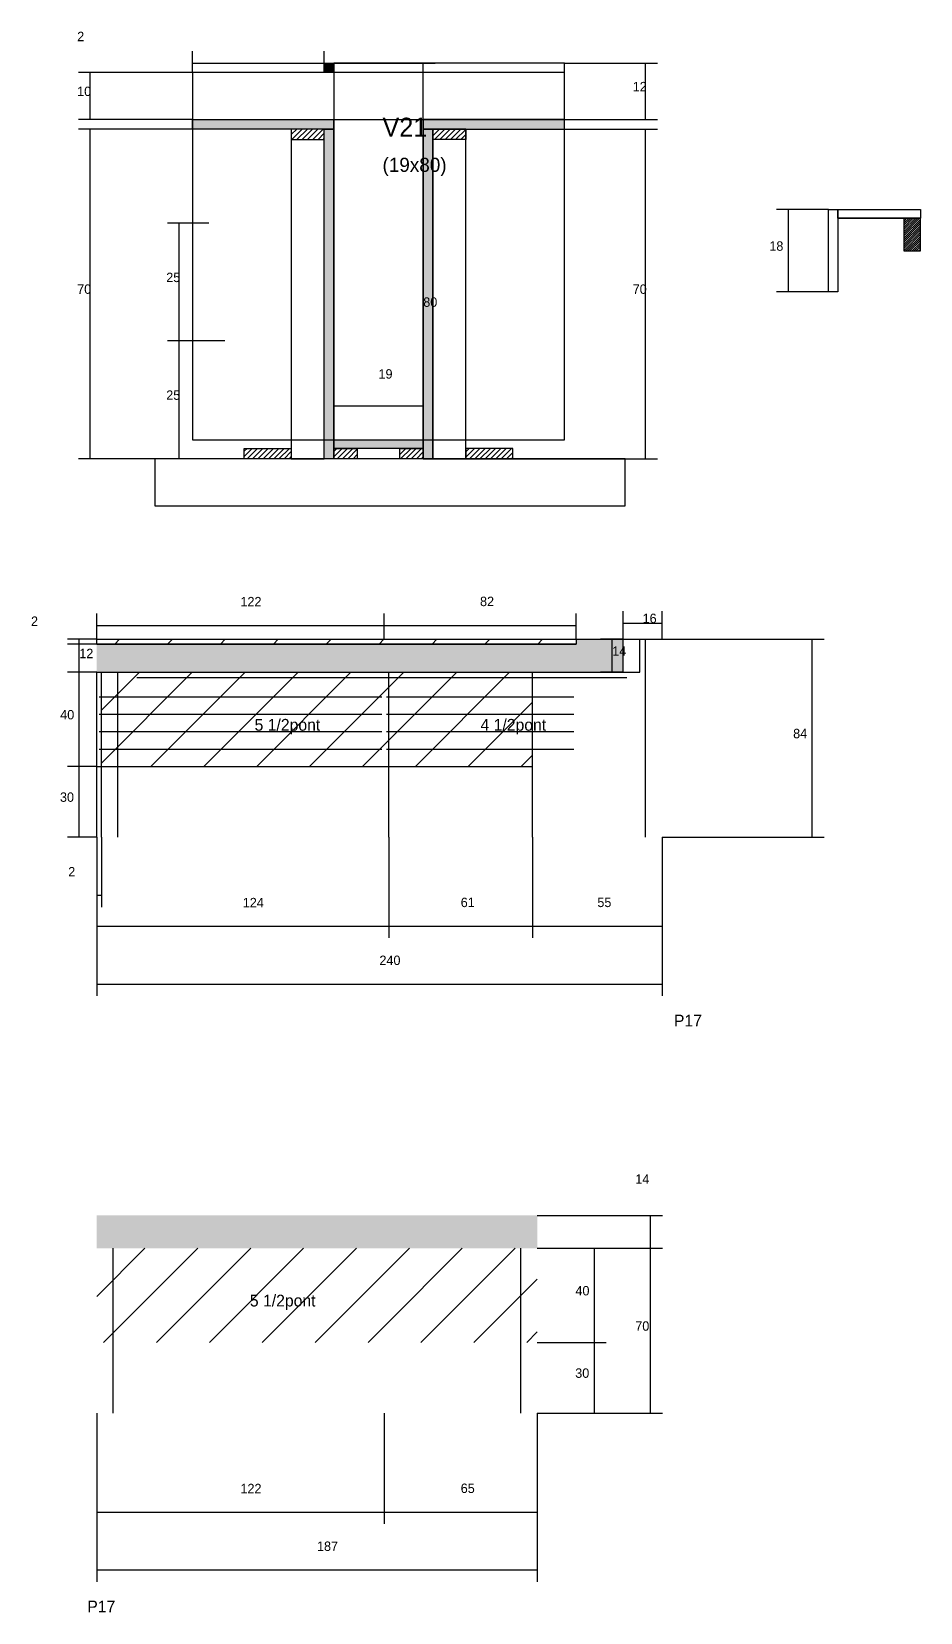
# Model space of a CAD drawing. Header units: metres. Extents: x -2848 to 22762, y -45195 to 1016.
# Drawn here: x 4651 to 5028, y -35822 to -35150 of the extents above; entities that cross this region are included whole.
import ezdxf

# ---------------------------------------------------------------- set-up
doc = ezdxf.new("R2010")
doc.units = ezdxf.units.M
for name, color, linetype in [('CONCRETO', 251, 'Continuous'), ('COTA', 4, 'Continuous'), ('Cota Seção (2x)', 4, 'Continuous'), ('Hachura', 253, 'Continuous'), ('Madeira', 126, 'Continuous'), ('NOMENCLATURA', 7, 'Continuous'), ('Painéis', 200, 'Continuous'), ('SARR_2.2x7', 40, 'Continuous'), ('Texto Seção', 7, 'Continuous')]:
    doc.layers.add(name, color=color, linetype=linetype)

msp = doc.modelspace()

# ---------------------------------------------------------------- hatches: boundary and pattern name
at = {"layer": 'COTA'}
h = msp.add_hatch(dxfattribs=at)
h.set_pattern_fill('AR-CONC', scale=0.03)
h.paths.add_polyline_path([(4902.2, -35422.5), (4902.2, -35408.5), (4882.2, -35408.5), (4882.2, -35410.5), (4678.7, -35410.5), (4678.7, -35422.5)])
h = msp.add_hatch(dxfattribs=at)
h.set_pattern_fill('AR-CONC', scale=0.03)
h.paths.add_polyline_path([(4678.7, -35653.1), (4678.7, -35667.1), (4865.7, -35667.1), (4865.7, -35653.1)])
at = {"layer": 'Hachura'}
h = msp.add_hatch(color=8, dxfattribs=at)
h.dxf.hatch_style = 1
h.paths.add_polyline_path([(4775.3, -35163.8), (4779.3, -35163.8), (4779.3, -35163.8), (4779.3, -35167.8), (4779.3, -35167.8), (4775.3, -35167.8), (4775.3, -35167.8), (4775.3, -35163.8)])
h = msp.add_hatch(color=8, dxfattribs=at)
h.dxf.hatch_style = 1
h.paths.add_polyline_path([(4719.3, -35191.8), (4719.3, -35187.8), (4719.3, -35187.8), (4779.3, -35187.8), (4779.3, -35187.8), (4779.3, -35191.8), (4779.3, -35191.8), (4719.3, -35191.8)])
h = msp.add_hatch(dxfattribs=at)
h.set_pattern_fill('ANSI31', scale=0.5)
h.paths.add_polyline_path([(4761.3, -35191.8), (4761.3, -35196.2), (4761.3, -35196.2), (4775.3, -35196.2), (4775.3, -35196.2), (4775.3, -35191.8), (4775.3, -35191.8), (4761.3, -35191.8)])
h = msp.add_hatch(color=8, dxfattribs=at)
h.dxf.hatch_style = 1
h.paths.add_polyline_path([(4775.3, -35191.8), (4779.3, -35191.8), (4779.3, -35191.8), (4779.3, -35331.8), (4779.3, -35331.8), (4775.3, -35331.8), (4775.3, -35331.8), (4775.3, -35191.8)])
h = msp.add_hatch(color=8, dxfattribs=at)
h.dxf.hatch_style = 1
h.paths.add_polyline_path([(4877.3, -35191.8), (4877.3, -35187.8), (4877.3, -35187.8), (4817.3, -35187.8), (4817.3, -35187.8), (4817.3, -35191.8), (4817.3, -35191.8), (4877.3, -35191.8)])
h = msp.add_hatch(color=8, dxfattribs=at)
h.dxf.hatch_style = 1
h.paths.add_polyline_path([(4821.3, -35191.8), (4817.3, -35191.8), (4817.3, -35191.8), (4817.3, -35331.8), (4817.3, -35331.8), (4821.3, -35331.8), (4821.3, -35331.8), (4821.3, -35191.8)])
h = msp.add_hatch(dxfattribs=at)
h.set_pattern_fill('ANSI31', scale=0.5)
h.paths.add_polyline_path([(4835.3, -35191.8), (4835.3, -35196.2), (4835.3, -35196.2), (4821.3, -35196.2), (4821.3, -35196.2), (4821.3, -35191.8), (4821.3, -35191.8), (4835.3, -35191.8)])
h = msp.add_hatch(dxfattribs=at)
h.set_pattern_fill('ANSI31', scale=0.5)
h.paths.add_polyline_path([(4741.3, -35331.8), (4741.3, -35327.4), (4741.3, -35327.4), (4761.3, -35327.4), (4761.3, -35327.4), (4761.3, -35331.8), (4761.3, -35331.8), (4741.3, -35331.8)])
h = msp.add_hatch(color=8, dxfattribs=at)
h.dxf.hatch_style = 1
h.paths.add_polyline_path([(4779.3, -35327.4), (4779.3, -35323.8), (4779.3, -35323.8), (4817.3, -35323.8), (4817.3, -35323.8), (4817.3, -35327.4), (4817.3, -35327.4), (4779.3, -35327.4)])
h = msp.add_hatch(dxfattribs=at)
h.set_pattern_fill('ANSI31', scale=0.5)
h.paths.add_polyline_path([(4779.3, -35331.8), (4779.3, -35327.4), (4779.3, -35327.4), (4789.3, -35327.4), (4789.3, -35327.4), (4789.3, -35331.8), (4789.3, -35331.8), (4779.3, -35331.8)])
h = msp.add_hatch(dxfattribs=at)
h.set_pattern_fill('ANSI31', scale=0.5)
h.paths.add_polyline_path([(4807.3, -35331.8), (4807.3, -35327.4), (4807.3, -35327.4), (4817.3, -35327.4), (4817.3, -35327.4), (4817.3, -35331.8), (4817.3, -35331.8), (4807.3, -35331.8)])
h = msp.add_hatch(dxfattribs=at)
h.set_pattern_fill('ANSI31', scale=0.5)
h.paths.add_polyline_path([(4855.3, -35331.8), (4855.3, -35327.4), (4855.3, -35327.4), (4835.3, -35327.4), (4835.3, -35327.4), (4835.3, -35331.8), (4835.3, -35331.8), (4855.3, -35331.8)])
h = msp.add_hatch(dxfattribs=at)
h.set_pattern_fill('ANSI31', scale=5)
h.paths.add_polyline_path([(4800.7, -35410.5), (4800.7, -35408.5), (4680.7, -35408.5), (4680.7, -35410.5)])
h = msp.add_hatch(dxfattribs=at)
h.set_pattern_fill('ANSI31', scale=5)
h.paths.add_polyline_path([(4882.2, -35410.5), (4882.2, -35408.5), (4800.7, -35408.5), (4800.7, -35410.5)])
h = msp.add_hatch(dxfattribs=at)
h.set_pattern_fill('ANSI31', scale=5)
h.paths.add_polyline_path([(4802.7, -35422.5), (4680.7, -35422.5), (4680.7, -35462.5), (4802.7, -35462.5)])
h = msp.add_hatch(dxfattribs=at)
h.set_pattern_fill('ANSI31', scale=5)
h.paths.add_polyline_path([(4802.7, -35422.5), (4802.7, -35462.5), (4863.7, -35462.5), (4863.7, -35422.5)])
h = msp.add_hatch(dxfattribs=at)
h.set_pattern_fill('ANSI31', scale=5)
h.paths.add_polyline_path([(4678.7, -35667.1), (4678.7, -35707.1), (4800.7, -35707.1), (4800.7, -35667.1)])
h = msp.add_hatch(dxfattribs=at)
h.set_pattern_fill('ANSI31', scale=5)
h.paths.add_polyline_path([(4800.7, -35667.1), (4800.7, -35707.1), (4865.7, -35707.1), (4865.7, -35667.1)])
at = {"layer": 'Madeira'}
h = msp.add_hatch(dxfattribs=at)
h.set_pattern_fill('ANSI31', scale=0.2)
h.paths.add_polyline_path([(5028.3, -35229.6), (5021.3, -35229.6), (5021.3, -35243.6), (5028.3, -35243.6)])

# ---------------------------------------------------------------- linework, layer by layer
at = {"layer": 'CONCRETO'}
for points in [[(4877.3, -35187.8), (4877.3, -35163.8), (4779.3, -35163.8)], [(4779.3, -35167.8), (4719.3, -35167.8), (4719.3, -35187.8), (4779.3, -35187.8), (4779.3, -35323.8), (4817.3, -35323.8), (4817.3, -35197.8), (4817.3, -35187.8), (4877.3, -35187.8)]]:
    msp.add_lwpolyline(points, dxfattribs=at)
for points in [[(4779.3, -35187.8), (4877.3, -35187.8), (4877.3, -35163.8), (4779.3, -35163.8)], [(4719.3, -35323.8), (4877.3, -35323.8), (4877.3, -35167.8), (4719.3, -35167.8)]]:
    msp.add_lwpolyline(points, close=True, dxfattribs=at)
at = {"layer": 'COTA'}
for p, q in [((4719.3, -35167.8), (4719.3, -35158.8)), ((4775.3, -35163.8), (4775.3, -35158.8)), ((4719.3, -35163.8), (4775.3, -35163.8)), ((4877.3, -35163.8), (4916.7, -35163.8)), ((4911.7, -35187.8), (4911.7, -35163.8)), ((4719.3, -35167.8), (4670.9, -35167.8)), ((4675.9, -35187.8), (4675.9, -35167.8)), ((4719.3, -35187.8), (4670.9, -35187.8)), ((4719.3, -35191.8), (4670.9, -35191.8)), ((4675.9, -35331.8), (4675.9, -35191.8)), ((4835.3, -35191.8), (4916.7, -35191.8)), ((4877.3, -35187.8), (4916.7, -35187.8)), ((4911.7, -35331.8), (4911.7, -35191.8)), ((4726.3, -35231.8), (4708.7, -35231.8)), ((4713.7, -35281.8), (4713.7, -35231.8)), ((4726.3, -35281.8), (4708.7, -35281.8)), ((4733.1, -35281.8), (4708.7, -35281.8)), ((4713.7, -35331.8), (4713.7, -35281.8)), ((4741.3, -35331.8), (4670.9, -35331.8)), ((4733.1, -35331.8), (4708.7, -35331.8)), ((4855.3, -35331.8), (4916.7, -35331.8)), ((4678.7, -35408.5), (4678.7, -35397.6)), ((4800.7, -35408.5), (4800.7, -35397.6)), ((4800.7, -35408.5), (4800.7, -35397.6)), ((4882.2, -35408.5), (4882.2, -35397.6)), ((4902.2, -35408.5), (4902.2, -35396.6)), ((4902.2, -35401.6), (4918.7, -35401.6)), ((4918.7, -35408.5), (4918.7, -35396.6)), ((4678.7, -35408.5), (4666.3, -35408.5)), ((4671.3, -35410.5), (4671.3, -35408.5)), ((4678.7, -35402.6), (4800.7, -35402.6)), ((4800.7, -35402.6), (4882.2, -35402.6)), ((4902.2, -35408.5), (4892.5, -35408.5)), ((4897.5, -35422.5), (4897.5, -35408.5)), ((4918.7, -35408.5), (4987.4, -35408.5)), ((4982.4, -35492.5), (4982.4, -35408.5)), ((4678.7, -35410.5), (4666.3, -35410.5)), ((4678.7, -35410.5), (4666.3, -35410.5)), ((4671.3, -35422.5), (4671.3, -35410.5)), ((4678.7, -35422.5), (4666.3, -35422.5)), ((4678.7, -35422.5), (4666.3, -35422.5)), ((4671.3, -35462.5), (4671.3, -35422.5)), ((4902.2, -35422.5), (4892.5, -35422.5)), ((4678.7, -35462.5), (4666.3, -35462.5)), ((4678.7, -35462.5), (4666.3, -35462.5)), ((4671.3, -35492.5), (4671.3, -35462.5)), ((4678.7, -35492.5), (4666.3, -35492.5)), ((4678.7, -35492.5), (4678.7, -35535.3)), ((4678.7, -35492.5), (4678.7, -35559.9)), ((4678.7, -35492.5), (4678.7, -35522.2)), ((4680.7, -35492.5), (4680.7, -35522.2)), ((4802.7, -35492.5), (4802.7, -35535.3)), ((4802.7, -35492.5), (4802.7, -35535.3)), ((4863.7, -35492.5), (4863.7, -35535.3)), ((4863.7, -35492.5), (4863.7, -35535.3)), ((4918.7, -35492.5), (4918.7, -35559.9)), ((4918.7, -35492.5), (4987.4, -35492.5)), ((4918.7, -35492.5), (4918.7, -35535.3)), ((4678.7, -35517.2), (4680.7, -35517.2)), ((4678.7, -35530.3), (4802.7, -35530.3)), ((4802.7, -35530.3), (4863.7, -35530.3)), ((4863.7, -35530.3), (4918.7, -35530.3)), ((4678.7, -35554.9), (4918.7, -35554.9)), ((4865.7, -35667.1), (4895, -35667.1)), ((4890, -35707.1), (4890, -35667.1)), ((4865.7, -35707.1), (4895, -35707.1)), ((4865.7, -35707.1), (4895, -35707.1)), ((4890, -35737.1), (4890, -35707.1)), ((4678.7, -35737.1), (4678.7, -35784.1)), ((4678.7, -35737.1), (4678.7, -35808.7)), ((4800.7, -35737.1), (4800.7, -35784.1)), ((4800.7, -35737.1), (4800.7, -35784.1)), ((4865.7, -35737.1), (4865.7, -35784.1)), ((4865.7, -35737.1), (4865.7, -35808.7)), ((4865.7, -35737.1), (4895, -35737.1)), ((4678.7, -35779.1), (4800.7, -35779.1)), ((4800.7, -35779.1), (4865.7, -35779.1)), ((4678.7, -35803.7), (4865.7, -35803.7))]:
    msp.add_line(p, q, dxfattribs=at)
at = {"layer": 'Cota Seção (2x)'}
for p, q in [((4779.3, -35163.8), (4822.3, -35163.8)), ((4817.3, -35323.8), (4817.3, -35163.8)), ((4989.3, -35226), (4967.3, -35226)), ((4972.3, -35261), (4972.3, -35226)), ((4989.3, -35261), (4967.3, -35261)), ((4779.3, -35323.8), (4779.3, -35304.3)), ((4817.3, -35323.8), (4817.3, -35304.3)), ((4779.3, -35309.3), (4817.3, -35309.3)), ((4779.3, -35323.8), (4822.3, -35323.8)), ((4865.7, -35653.1), (4918.8, -35653.1)), ((4913.8, -35667.1), (4913.8, -35653.1)), ((4865.7, -35667.1), (4918.8, -35667.1)), ((4865.7, -35667.1), (4918.8, -35667.1)), ((4913.8, -35737.1), (4913.8, -35667.1)), ((4865.7, -35737.1), (4918.8, -35737.1))]:
    msp.add_line(p, q, dxfattribs=at)
at = {"layer": 'Madeira'}
for points in [[(4761.3, -35191.8), (4761.3, -35196.2), (4775.3, -35196.2), (4775.3, -35191.8)], [(4761.3, -35331.8), (4775.3, -35331.8), (4775.3, -35191.8), (4761.3, -35191.8)], [(4835.3, -35191.8), (4835.3, -35196.2), (4821.3, -35196.2), (4821.3, -35191.8)], [(4835.3, -35191.8), (4821.3, -35191.8), (4821.3, -35331.8), (4835.3, -35331.8)], [(5028.3, -35229.6), (5021.3, -35229.6), (5021.3, -35243.6), (5028.3, -35243.6)], [(4741.3, -35331.8), (4741.3, -35327.4), (4761.3, -35327.4), (4761.3, -35331.8)], [(4779.3, -35331.8), (4779.3, -35327.4), (4789.3, -35327.4), (4789.3, -35331.8)], [(4807.3, -35331.8), (4807.3, -35327.4), (4817.3, -35327.4), (4817.3, -35331.8)], [(4855.3, -35331.8), (4855.3, -35327.4), (4835.3, -35327.4), (4835.3, -35331.8)], [(4703.4, -35351.8), (4903, -35351.8), (4903, -35331.8), (4703.4, -35331.8)]]:
    msp.add_lwpolyline(points, close=True, dxfattribs=at)
at = {"layer": 'Painéis'}
for p, q in [((4719.3, -35187.8), (4779.3, -35187.8)), ((4719.3, -35191.8), (4719.3, -35187.8)), ((4779.3, -35191.8), (4779.3, -35187.8)), ((4779.3, -35331.8), (4779.3, -35191.8)), ((4817.3, -35187.8), (4877.3, -35187.8)), ((4817.3, -35191.8), (4817.3, -35187.8)), ((4817.3, -35331.8), (4817.3, -35191.8)), ((4877.3, -35191.8), (4877.3, -35187.8)), ((4993.3, -35226), (5028.3, -35226)), ((4993.3, -35229.6), (5028.3, -35229.6)), ((4779.3, -35323.8), (4817.3, -35323.8)), ((4779.3, -35327.4), (4779.3, -35323.8)), ((4817.3, -35327.4), (4817.3, -35323.8)), ((4678.7, -35408.5), (4882.2, -35408.5)), ((4882.2, -35408.5), (4902.2, -35408.5)), ((4902.2, -35408.5), (4918.7, -35408.5)), ((4902.2, -35422.5), (4902.2, -35408.5)), ((4678.7, -35410.5), (4882.2, -35410.5)), ((4678.7, -35422.5), (4902.2, -35422.5)), ((4678.7, -35492.5), (4678.7, -35422.5)), ((4680.7, -35492.5), (4680.7, -35422.5)), ((4802.7, -35492.5), (4802.7, -35422.5)), ((4863.7, -35492.5), (4863.7, -35422.5)), ((4678.7, -35462.5), (4863.7, -35462.5))]:
    msp.add_line(p, q, dxfattribs=at)
for points in [[(4775.3, -35163.8), (4779.3, -35163.8), (4779.3, -35167.8), (4775.3, -35167.8)], [(4719.3, -35191.8), (4719.3, -35187.8), (4779.3, -35187.8), (4779.3, -35191.8)], [(4775.3, -35191.8), (4779.3, -35191.8), (4779.3, -35331.8), (4775.3, -35331.8)], [(4877.3, -35191.8), (4877.3, -35187.8), (4817.3, -35187.8), (4817.3, -35191.8)], [(4821.3, -35191.8), (4817.3, -35191.8), (4817.3, -35331.8), (4821.3, -35331.8)], [(4993.3, -35261), (4989.3, -35261), (4989.3, -35226), (4993.3, -35226)], [(4779.3, -35327.4), (4779.3, -35323.8), (4817.3, -35323.8), (4817.3, -35327.4)], [(4882.2, -35410.5), (4678.7, -35410.5), (4678.7, -35408.5), (4882.2, -35408.5)]]:
    msp.add_lwpolyline(points, close=True, dxfattribs=at)
msp.add_lwpolyline([(4993.3, -35226), (5028.3, -35226), (5028.3, -35229.6), (4993.3, -35229.6), (4993.3, -35226)], dxfattribs=at)
at = {"layer": 'SARR_2.2x7'}
for p, q in [((4909.2, -35422.5), (4909.2, -35408.5)), ((4911.7, -35492.5), (4911.7, -35408.5)), ((4687.7, -35492.5), (4687.7, -35422.5)), ((4695.7, -35424.7), (4802.7, -35424.7)), ((4802.7, -35424.7), (4863.7, -35424.7)), ((4863.7, -35424.7), (4903.7, -35424.7)), ((4902.2, -35422.5), (4909.2, -35422.5)), ((4679.7, -35432.9), (4799.7, -35432.9)), ((4801.7, -35432.9), (4881.2, -35432.9)), ((4679.7, -35440.3), (4799.7, -35440.3)), ((4801.7, -35440.3), (4881.2, -35440.3)), ((4679.7, -35447.7), (4799.7, -35447.7)), ((4801.7, -35447.7), (4881.2, -35447.7)), ((4679.7, -35455.1), (4799.7, -35455.1)), ((4801.7, -35455.1), (4881.2, -35455.1)), ((4685.7, -35737.1), (4685.7, -35667.1)), ((4858.7, -35737.1), (4858.7, -35667.1))]:
    msp.add_line(p, q, dxfattribs=at)

# ---------------------------------------------------------------- texts
at = {"layer": 'COTA'}
for s, p in [('2', (4670.4, -35154.5)), ('10', (4670.4, -35177.8)), ('12', (4906.2, -35175.8)), ('25', (4708.2, -35256.8)), ('70', (4670.4, -35261.8)), ('70', (4906.2, -35261.8)), ('25', (4708.2, -35306.8)), ('122', (4739.7, -35394.5)), ('82', (4841.4, -35394.4)), ('2', (4650.8, -35402.8)), ('16', (4910.4, -35401.6)), ('12', (4671.3, -35416.5)), ('14', (4897.5, -35415.5)), ('40', (4663.2, -35442.5)), ('84', (4974.3, -35450.5)), ('30', (4663.1, -35477.5)), ('2', (4666.6, -35509.2)), ('124', (4740.7, -35522.3)), ('61', (4833.2, -35522.2)), ('55', (4891.2, -35522.2)), ('240', (4798.7, -35546.8)), ('40', (4881.9, -35687.1)), ('30', (4881.8, -35722.1)), ('122', (4739.7, -35771.1)), ('65', (4833.2, -35771)), ('187', (4772.2, -35795.6))]:
    msp.add_text(s, height=4, dxfattribs=at).set_placement(p)
at = {"layer": 'Cota Seção (2x)'}
for s, p in [('18', (4964.2, -35243.5)), ('80', (4817.3, -35267.3)), ('19', (4798.3, -35297.8)), ('14', (4907.3, -35639.7)), ('70', (4907.3, -35702.1))]:
    msp.add_text(s, height=4, dxfattribs=at).set_placement(p)
at = {"layer": 'NOMENCLATURA'}
for s, p in [('5 1/2pont', (4745.7, -35447.3)), ('4 1/2pont', (4841.6, -35447.3)), ('P17', (4923.7, -35572.9)), ('5 1/2pont', (4743.7, -35691.8)), ('P17', (4674.7, -35821.7))]:
    msp.add_text(s, height=5, dxfattribs=at).set_placement(p)
at = {"layer": 'Texto Seção'}
for s, height, p in [('V21', 8, (4800, -35195)), ('(19x80)', 6, (4800, -35210))]:
    msp.add_text(s, height=height, dxfattribs=at).set_placement(p)

doc.saveas('drawing.dxf')
